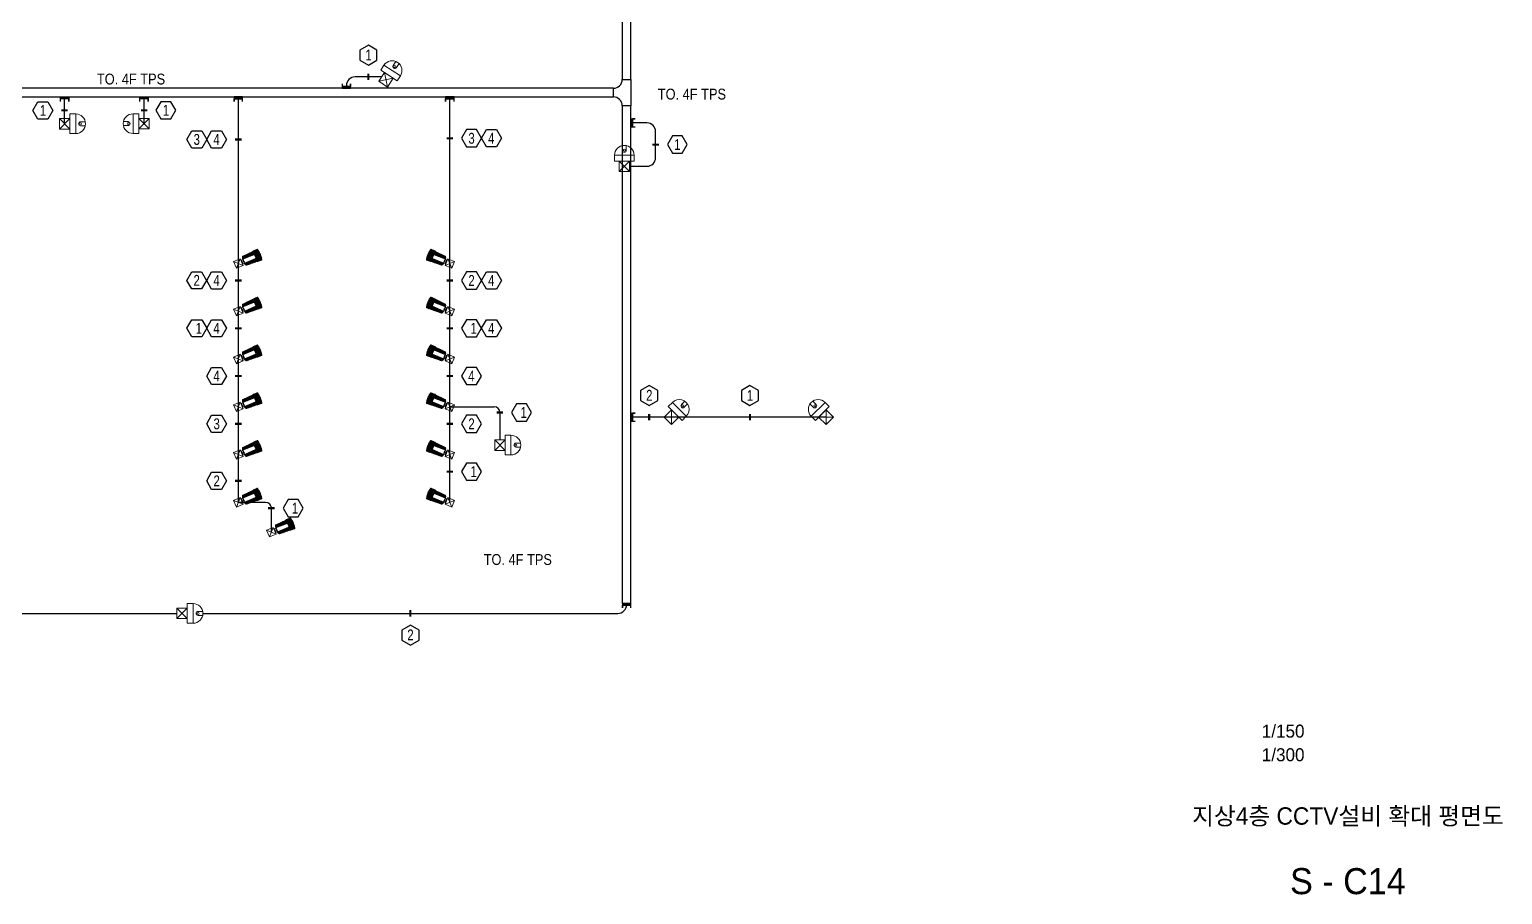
# Model space of a CAD drawing. Header units: millimetres. Extents: x 89860 to 502050, y -351975 to 882300.
# Drawn here: x 323415 to 374262, y 373282 to 403153 of the extents above; entities that cross this region are included whole.
import ezdxf
from ezdxf.enums import TextEntityAlignment as Align

# ---------------------------------------------------------------- set-up
doc = ezdxf.new("R2010")
doc.units = ezdxf.units.MM
doc.header["$LTSCALE"] = 150
doc.layers.get('0').update_dxf_attribs({"lineweight": 0})
doc.layers.add('-----16 CCTV', color=3, linetype='Continuous', lineweight=0)
for name, color, linetype in [('-----17 CCTV Cable', 4, 'Continuous'), ('-----27 Communication Cable Tray', 2, 'Continuous'), ('-----29 Indicator', 1, 'Continuous'), ('-----30 Text', 2, 'Continuous'), ('-----41 Drawing Title', 2, 'Continuous'), ('-----42 Drawing Number', 2, 'Continuous'), ('-----43 Drawing Scale', 3, 'Continuous')]:
    doc.layers.add(name, color=color, linetype=linetype)
doc.styles.add('ELEC', font='')
doc.styles.get('ELEC').set_extended_font_data('Dotum')

# ---------------------------------------------------------------- blocks, each defined once
blk = doc.blocks.new('Dome Camera')
at = {"layer": '-----16 CCTV', "linetype": 'Continuous'}
for p, q in [((-180, 180), (180, -180)), ((180, 180), (-180, -180)), ((339, -180), (-339, -180)), ((-339, -180), (-339, -383)), ((-339, -383), (339, -383)), ((339, -383), (339, -180))]:
    blk.add_line(p, q, dxfattribs=at)
at = {"layer": '-----16 CCTV', "linetype": 'Continuous', "lineweight": 0}
for p, q in [((-339, -180), (339, -180)), ((-339, -383), (-339, -180)), ((339, -180), (339, -383)), ((-68, -553), (-68, -715)), ((68, -553), (68, -715))]:
    blk.add_line(p, q, dxfattribs=at)
at = {"layer": '-----16 CCTV', "linetype": 'Continuous'}
blk.add_lwpolyline([(180, 180), (-180, 180), (-180, -180), (180, -180)], close=True, dxfattribs=at)
blk.add_lwpolyline([(-68, -715), (-68, -553, -1), (68, -553), (68, -715)], format="xyb", dxfattribs=at)
at = {"layer": '-----16 CCTV', "linetype": 'Continuous', "lineweight": 0}
blk.add_circle((0, -553), 33.9, dxfattribs=at)
blk.add_circle((0, -553), 33.9, dxfattribs=at)
blk.add_arc((0, -383), 339, 180, 0, dxfattribs=at)
at = {"layer": '-----16 CCTV', "linetype": 'Continuous'}
blk.add_arc((0, -383), 339, 180, 0, dxfattribs=at)
blk = doc.blocks.new('O08')
blk.add_hatch(color=256).paths.add_polyline_path([(120, 51), (-120, 51), (-120, 0), (120, 0)])
blk.add_lwpolyline([(120, 127.5), (120, 0), (-120, 0), (-120, 127.5), (-120, 51), (120, 51)])
blk = doc.blocks.new('Thermal Camera')
at = {"layer": '-----16 CCTV', "transparency": 33554687}
h = blk.add_hatch(dxfattribs=at)
h.set_pattern_fill('ANSI38', color=256, scale=4, angle=368)
h.set_pattern_definition([(53, (129637.524, 55285.349), (-10.142671, 7.6430508), []), (143, (129637.524, 55285.349), (-27.9283927, 5.1434306), [31.75, -19.05])])
h.paths.add_polyline_path([(871, -222), (881, -216), (904, -120), (908, -62), (910, -9), (910, 0), (910, 9), (908, 62), (904, 120), (881, 216), (871, 222), (715, 218), (682, 208), (266, 187), (252, 181, 0.095066), (218, 94, -0.002871), (687, 95, -0.395185), (713, 70), (713, 0), (713, -70, -0.394589), (687, -95, -0.002872), (218, -94, 0.095066), (252, -181), (266, -187), (682, -208), (715, -218)])
at = {"layer": '-----16 CCTV'}
for p, q in [((-138, 138), (-138, -138)), ((138, 138), (-138, 138)), ((-138, -138), (138, 138)), ((-138, 138), (138, -138)), ((138, 138), (138, -138)), ((216, 53), (218, 86)), ((216, 53), (232, 44)), ((232, 0), (232, 44)), ((266, 187), (252, 181)), ((682, 208), (266, 187)), ((680, 78), (687, 95)), ((682, 208), (715, 218)), ((695, 62), (713, 70)), ((709, 0), (709, 69)), ((713, 0), (713, 70)), ((715, 218), (871, 222)), ((881, 216), (871, 222)), ((881, 216), (904, 120)), ((904, 120), (908, 62)), ((908, 62), (910, 9)), ((910, 9), (910, 0)), ((-138, -138), (138, -138)), ((216, -53), (232, -44)), ((216, -53), (218, -86)), ((232, 0), (232, -44)), ((266, -187), (252, -181)), ((682, -208), (266, -187)), ((680, -78), (687, -95)), ((682, -208), (715, -218)), ((695, -62), (713, -70)), ((709, 0), (709, -69)), ((713, 0), (713, -70)), ((715, -218), (871, -222)), ((881, -216), (871, -222)), ((881, -216), (904, -120)), ((904, -120), (908, -62)), ((908, -62), (910, -9)), ((910, -9), (910, 0))]:
    blk.add_line(p, q, dxfattribs=at)
at = {"layer": '-----16 CCTV', "lineweight": 13}
for p, q in [((138, -111), (138, 111)), ((218, 94), (218, 86)), ((218, 86), (680, 78)), ((695, 62), (695, 0)), ((218, -86), (680, -78)), ((218, -94), (218, -86)), ((695, -62), (695, 0))]:
    blk.add_line(p, q, dxfattribs=at)
for points in [[(138, 111), (138, 111)], [(151, 59), (151, 59)], [(151, 59), (151, 59)], [(159, 67), (159, -66)], [(217, 75), (165, 72), (165, -72), (217, -75)], [(208, 0), (208, 17)], [(208, 0), (208, -17)], [(217, 26), (232, 27)], [(151, -58), (151, -58)], [(217, -26), (232, -27)]]:
    blk.add_lwpolyline(points, dxfattribs=at)
blk.add_lwpolyline([(151, -59), (151, 59), (151, -58)], close=True, dxfattribs=at)
blk.add_lwpolyline([(151, -51, -0.298179), (157, -57), (157, 58)], format="xyb", dxfattribs=at)
for centre, radius, start, end in [((-200, 0), 356, 9.4628, 18.1004), ((149, 59), 8.39, 286.6651, 351.986), ((170, 60), 13.2, 112.15, 191.0343), ((217, 17), 9.34, 92.104, 179.9945), ((463, 48), 250, 147.6712, 169.3934), ((538, -40708), 40804, 89.7912, 90.4493), ((304, -70229), 70321, 89.68911, 90.06973), ((-169, -8), 324, 341.4623, 350.9745), ((173, -59), 15.9, 172.875, 240.2551), ((217, -17), 9.34, 180.0055, 267.896), ((304, 70229), 70321, 269.93027, 270.31089), ((463, -48), 250, 190.6066, 212.3288), ((538, 40708), 40804, 269.5507, 270.2088)]:
    blk.add_arc(centre, radius, start, end, dxfattribs=at)
at = {"layer": '-----16 CCTV'}
for centre, radius, start, end in [((678, 61), 17, 3.8713, 82.4335), ((685, 67), 24.1, 4.1347, 89.1205), ((687, 69), 26.3, 3.6566, 89.9093), ((678, -61), 17, 277.5665, 356.1287), ((685, -67), 24.1, 270.8795, 355.8653), ((687, -69), 26.3, 270.0907, 356.3434)]:
    blk.add_arc(centre, radius, start, end, dxfattribs=at)

msp = doc.modelspace()

# ---------------------------------------------------------------- linework, layer by layer
at = {"layer": '-----17 CCTV Cable'}
for p, q in [((334354, 401214, 0), (334354, 401121, 0)), ((335573, 401514), (334654, 401514)), ((324628, 399895), (324628, 400821, 0)), ((327372, 399901), (327372, 400821, 0)), ((330625, 386825), (330625, 400821, 0)), ((337925, 386825), (337925, 400821, 0)), ((344729, 399928, 0), (344174, 399928, 0)), ((345029, 398728), (345029, 399628)), ((344129, 398428), (344729, 398428)), ((337925, 390125), (339453, 390125)), ((339653, 389722), (339652, 388980)), ((339653, 389925), (339653, 389722)), ((350911, 389765), (344174, 389765, 0)), ((331565, 386825, 0), (330625, 386825)), ((331765, 385798), (331765, 386625)), ((310452, 382991), (328500, 382991)), ((329402, 382991), (343724, 382991)), ((344024, 383331, 0), (344024, 383291, 0))]:
    msp.add_line(p, q, dxfattribs=at)
for centre, radius, start, end in [((334654, 401214, 0), 300, 90, 180), ((344729, 399628, 0), 300, 0, 90), ((344729, 398728), 300, 270, 0), ((339453, 389925, 0), 200, 0, 90), ((331565, 386625, 0), 200, 0, 90), ((343724, 383291, 0), 300, 270, 0)]:
    msp.add_arc(centre, radius, start, end, dxfattribs=at)
at = {"layer": '-----27 Communication Cable Tray', "elevation": 0}
for points in [[(344174, 401421), (344174, 409500), (343874, 409500), (343874, 401421)], [(275741, 400821), (343574, 400821), (343574, 401121), (275741, 401121)], [(344174, 383331), (344174, 400521), (343874, 400521), (343874, 383331)]]:
    msp.add_lwpolyline(points, close=True, dxfattribs=at)
msp.add_lwpolyline([(343874, 401421), (344174, 401421), (344174, 401421), (344174, 400521), (343874, 400521, 0.414214), (343574, 400821), (343574, 401121), (343574, 401121, 0.414214)], format="xyb", close=True, dxfattribs=at)
at = {"layer": '-----29 Indicator'}
for points in [[(334816, 402435), (334816, 402091), (335113, 401920), (335411, 402091), (335411, 402435), (335113, 402606), (334816, 402435)], [(329704, 389832), (330048, 389832), (330220, 389535), (330048, 389238), (329704, 389238), (329533, 389535), (329704, 389832)], [(338846, 389832), (338502, 389832), (338330, 389535), (338502, 389238), (338846, 389238), (339017, 389535), (338846, 389832)], [(332686, 386922), (332342, 386922), (332171, 386625), (332342, 386328), (332686, 386328), (332858, 386625), (332686, 386922)], [(336861, 382070), (336861, 382413), (336563, 382585), (336266, 382413), (336266, 382070), (336563, 381898), (336861, 382070)]]:
    msp.add_lwpolyline(points, close=True, dxfattribs=at)
for points in [[(335113, 401403, 74.1, 74.1, 0), (335113, 401625, 0, 0, 0), (335113, 401920, 0, 0, 0)], [(330736, 389535, 74.1, 74.1, 0), (330514, 389535, 0, 0, 0), (330220, 389535, 0, 0, 0)], [(337814, 389535, 74.1, 74.1, 0), (338036, 389535, 0, 0, 0), (338330, 389535, 0, 0, 0)], [(331654, 386625, 74.1, 74.1, 0), (331876, 386625, 0, 0, 0), (332171, 386625, 0, 0, 0)], [(336563, 383102, 74.1, 74.1, 0), (336563, 382879, 0, 0, 0), (336563, 382585, 0, 0, 0)]]:
    msp.add_lwpolyline(points, format="xyseb", dxfattribs=at)
at = {"layer": '-----29 Indicator', "elevation": 0}
for points in [[(323707, 400655), (324051, 400655), (324222, 400358), (324051, 400060), (323707, 400060), (323536, 400358), (323707, 400655)], [(328293, 400658), (327949, 400658), (327778, 400361), (327949, 400063), (328293, 400063), (328464, 400361), (328293, 400658)], [(338846, 399694), (338502, 399694), (338330, 399396), (338502, 399099), (338846, 399099), (339017, 399396), (338846, 399694)], [(339189, 399694), (339532, 399694), (339704, 399396), (339532, 399099), (339189, 399099), (339017, 399396), (339189, 399694)], [(329018, 399652), (329361, 399652), (329533, 399355), (329361, 399058), (329018, 399058), (328846, 399355), (329018, 399652)], [(329704, 399652), (330048, 399652), (330220, 399355), (330048, 399058), (329704, 399058), (329533, 399355), (329704, 399652)], [(345950, 399475), (345607, 399475), (345435, 399178), (345607, 398880), (345950, 398880), (346122, 399178), (345950, 399475)], [(329015, 394787), (329358, 394787), (329530, 394490), (329358, 394193), (329015, 394193), (328843, 394490), (329015, 394787)], [(329704, 394782), (330048, 394782), (330220, 394485), (330048, 394188), (329704, 394188), (329533, 394485), (329704, 394782)], [(338846, 394782), (338502, 394782), (338330, 394485), (338502, 394188), (338846, 394188), (339017, 394485), (338846, 394782)], [(339189, 394782), (339532, 394782), (339704, 394485), (339532, 394188), (339189, 394188), (339017, 394485), (339189, 394782)], [(329018, 393132), (329361, 393132), (329533, 392835), (329361, 392538), (329018, 392538), (328846, 392835), (329018, 393132)], [(329704, 393132), (330048, 393132), (330220, 392835), (330048, 392538), (329704, 392538), (329533, 392835), (329704, 393132)], [(338846, 393132), (338502, 393132), (338330, 392835), (338502, 392538), (338846, 392538), (339017, 392835), (338846, 393132)], [(339189, 393132), (339532, 393132), (339704, 392835), (339532, 392538), (339189, 392538), (339017, 392835), (339189, 393132)], [(329704, 391482), (330048, 391482), (330220, 391185), (330048, 390888), (329704, 390888), (329533, 391185), (329704, 391482)], [(338846, 391482), (338502, 391482), (338330, 391185), (338502, 390888), (338846, 390888), (339017, 391185), (338846, 391482)], [(344509, 390686), (344509, 390342), (344806, 390170), (345104, 390342), (345104, 390686), (344806, 390857), (344509, 390686)], [(347989, 390686), (347989, 390342), (348286, 390170), (348584, 390342), (348584, 390686), (348286, 390857), (347989, 390686)], [(340573, 390222), (340230, 390222), (340058, 389925), (340230, 389628), (340573, 389628), (340745, 389925), (340573, 390222)], [(338846, 388182), (338502, 388182), (338330, 387885), (338502, 387588), (338846, 387588), (339017, 387885), (338846, 388182)], [(329704, 387862), (330048, 387862), (330220, 387565), (330048, 387268), (329704, 387268), (329533, 387565), (329704, 387862)]]:
    msp.add_lwpolyline(points, close=True, dxfattribs=at)
for points in [[(324739, 400358, 74.1, 74.1, 0), (324517, 400358, 0, 0, 0), (324222, 400358, 0, 0, 0)], [(327261, 400361, 74.1, 74.1, 0), (327483, 400361, 0, 0, 0), (327778, 400361, 0, 0, 0)], [(330736, 399355, 74.1, 74.1, 0), (330514, 399355, 0, 0, 0), (330220, 399355, 0, 0, 0)], [(337814, 399396, 74.1, 74.1, 0), (338036, 399396, 0, 0, 0), (338330, 399396, 0, 0, 0)], [(344918, 399178, 74.1, 74.1, 0), (345141, 399178, 0, 0, 0), (345435, 399178, 0, 0, 0)], [(330736, 394485, 74.1, 74.1, 0), (330514, 394485, 0, 0, 0), (330220, 394485, 0, 0, 0)], [(337814, 394485, 74.1, 74.1, 0), (338036, 394485, 0, 0, 0), (338330, 394485, 0, 0, 0)], [(330736, 392835, 74.1, 74.1, 0), (330514, 392835, 0, 0, 0), (330220, 392835, 0, 0, 0)], [(337814, 392835, 74.1, 74.1, 0), (338036, 392835, 0, 0, 0), (338330, 392835, 0, 0, 0)], [(330736, 391185, 74.1, 74.1, 0), (330514, 391185, 0, 0, 0), (330220, 391185, 0, 0, 0)], [(337814, 391185, 74.1, 74.1, 0), (338036, 391185, 0, 0, 0), (338330, 391185, 0, 0, 0)], [(344806, 389654, 74.1, 74.1, 0), (344806, 389876, 0, 0, 0), (344806, 390170, 0, 0, 0)], [(348286, 389654, 74.1, 74.1, 0), (348286, 389876, 0, 0, 0), (348286, 390170, 0, 0, 0)], [(339541, 389925, 74.1, 74.1, 0), (339764, 389925, 0, 0, 0), (340058, 389925, 0, 0, 0)], [(330736, 387565, 74.1, 74.1, 0), (330514, 387565, 0, 0, 0), (330220, 387565, 0, 0, 0)], [(337814, 387885, 74.1, 74.1, 0), (338036, 387885, 0, 0, 0), (338330, 387885, 0, 0, 0)]]:
    msp.add_lwpolyline(points, format="xyseb", dxfattribs=at)

# ---------------------------------------------------------------- block references
at = {"layer": '-----16 CCTV', "xscale": -1}
for p, rotation in [((335724, 401415), 146.5755410376465), ((324628, 399895), 90.0404919361149), ((350911, 389765), 225.0404919361149), ((339653, 388800), 90.0404919361149), ((328680, 382990), 90.0404919361149)]:
    msp.add_blockref('Dome Camera', p, dxfattribs=dict(at, rotation=rotation))
at = {"layer": '-----16 CCTV'}
for p, rotation in [((327372, 399901), 269.9595080638851), ((343949, 398428), 179.9595080638851), ((345577, 389765), 134.9595080638851)]:
    msp.add_blockref('Dome Camera', p, dxfattribs=dict(at, rotation=rotation))
at = {"layer": '-----16 CCTV', "color": 3}
for p, xscale, yscale, zscale, rotation in [((330625, 395075), 0.9023765432099202, 0.9023765432099202, 0.9023765432099202, 22.55654688363872), ((337925, 395075), -0.9023765432099202, 0.9023765432099203, 0.9023765432099203, 337.4434531163613), ((330625, 393425), 0.9023765432099202, 0.9023765432099202, 0.9023765432099202, 22.55654688363872), ((337925, 393425), -0.9023765432099203, 0.9023765432099202, 0.9023765432099202, 337.4434531163612), ((330625, 391775), 0.9023765432099202, 0.9023765432099202, 0.9023765432099202, 22.55654688363872), ((337925, 391775), -0.9023765432099203, 0.9023765432099202, 0.9023765432099202, 337.4434531163612), ((330625, 390125), 0.9023765432099202, 0.9023765432099202, 0.9023765432099202, 22.55654688363872), ((337925, 390125), -0.9023765432099203, 0.9023765432099202, 0.9023765432099202, 337.4434531163612), ((330625, 388475), 0.9023765432099202, 0.9023765432099202, 0.9023765432099202, 22.55654688363872), ((337925, 388475), -0.9023765432099203, 0.9023765432099202, 0.9023765432099202, 337.4434531163612), ((330625, 386825), 0.9023765432099202, 0.9023765432099202, 0.9023765432099202, 22.55654688363872), ((337925, 386825), -0.9023765432099203, 0.9023765432099202, 0.9023765432099202, 337.4434531163612), ((331765, 385798), 0.9023765432099202, 0.9023765432099202, 0.9023765432099202, 22.55654688363872)]:
    msp.add_blockref('Thermal Camera', p, dxfattribs=dict(at, xscale=xscale, yscale=yscale, zscale=zscale, rotation=rotation))
at = {"layer": '-----17 CCTV Cable', "xscale": -1.199999999953434, "yscale": 1.199999999953434, "zscale": 1.199999999953434}
msp.add_blockref('O08', (334354, 401121, 0), dxfattribs=at)
at = {"layer": '-----17 CCTV Cable', "yscale": 1.199999999953434, "zscale": 1.199999999953434}
for p, xscale, rotation in [((324628, 400821, 0), 1.199999999953434, 180), ((327372, 400821, 0), 1.199999999953434, 180), ((330625, 400821, 0), -1.199999999953434, 180), ((337925, 400821, 0), -1.199999999953434, 180), ((344174, 399928, 0), 1.199999999953434, 270), ((344174, 389765, 0), 1.199999999953434, 270), ((344024, 383331, 0), -1.199999999953434, 180)]:
    msp.add_blockref('O08', p, dxfattribs=dict(at, xscale=xscale, rotation=rotation))

# ---------------------------------------------------------------- texts
at = {"layer": '-----30 Text', "transparency": 33554687, "style": 'ELEC', "width": 0.8}
for s, p in [('1', (335117, 402269)), ('1', (323883, 400358, 0)), ('1', (328125, 400361, 0)), ('3', (329190, 399355, 0)), ('4', (329872, 399355, 0)), ('3', (338675, 399396, 0)), ('4', (339356, 399396, 0)), ('1', (345782, 399178, 0)), ('2', (329187, 394490, 0)), ('4', (329872, 394485, 0)), ('2', (338674, 394485, 0)), ('4', (339356, 394485, 0)), ('1', (329260, 392835, 0)), ('4', (329872, 392835, 0)), ('1', (338745, 392835, 0)), ('4', (339356, 392835, 0)), ('4', (329872, 391185, 0)), ('4', (338669, 391185, 0)), ('2', (344810, 390520, 0)), ('1', (348290, 390520)), ('1', (340472, 389925)), ('3', (329877, 389535)), ('2', (338674, 389535)), ('1', (338745, 387885)), ('2', (329876, 387565)), ('1', (332585, 386625)), ('2', (336567, 382248))]:
    msp.add_text(s, height=375, dxfattribs=at).set_placement(p, align=Align.MIDDLE_CENTER)
at = {"layer": '-----30 Text', "style": 'ELEC', "width": 0.9}
for p in [(326921, 401441, 0), (346281, 400921, 0), (340271, 384851, 0)]:
    msp.add_text('TO. 4F TPS', height=375, dxfattribs=at).set_placement(p, align=Align.MIDDLE)
at = {"layer": '-----41 Drawing Title', "style": 'ELEC'}
msp.add_text('지상4층 CCTV설비 확대 평면도', height=600, dxfattribs=at).set_placement((368925, 375995), align=Align.MIDDLE_CENTER)
at = {"layer": '-----42 Drawing Number', "style": 'ELEC'}
msp.add_text('S - C14', height=900, dxfattribs=at).set_placement((368925, 373745), align=Align.MIDDLE_CENTER)
at = {"layer": '-----43 Drawing Scale', "style": 'ELEC'}
for s, p in [('1/150', (366690, 378925)), ('1/300', (366690, 378110))]:
    msp.add_text(s, height=450, dxfattribs=at).set_placement(p, align=Align.MIDDLE_CENTER)

doc.saveas('drawing.dxf')
